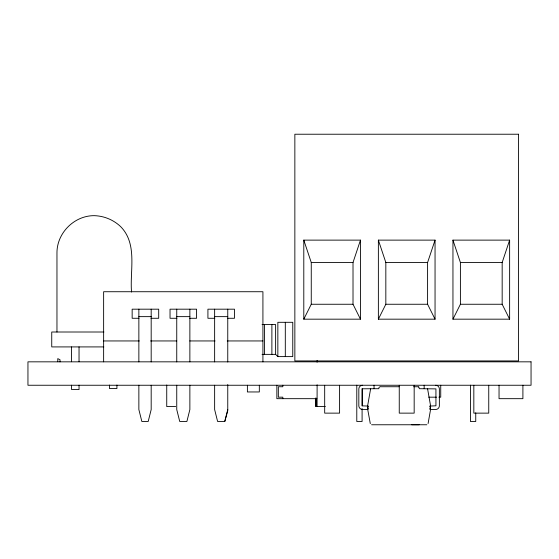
<?xml version="1.0" encoding="UTF-8"?>
<svg xmlns="http://www.w3.org/2000/svg" width="559" height="559" viewBox="0 0 559 559"><rect width="100%" height="100%" fill="white"/><g stroke="black" fill="none" stroke-linecap="round" stroke-linejoin="round"><path stroke-width="0.84" d="M367.633 405.757L370.638 388.701M428.096 423.54L430.57 409.481L430.57 406.037L435.936 405.799L435.929 388.882L419.383 388.701L418.768 387.024M214.635 385.242L214.635 409.558L217.612 421.493L224.774 421.493L227.758 409.558M224.774 421.493L227.758 410.648L227.758 384.578M360.478 319.175L353.015 304.257L353.015 262.499L360.478 240.125L303.796 240.125L303.796 319.175L360.478 319.175L360.478 240.125M435.049 319.175L427.593 304.257L427.593 262.499L435.049 240.125L378.373 240.125L378.373 319.175L435.049 319.175L435.049 240.125M509.626 319.175L502.171 304.257L502.171 262.499L509.626 240.125L452.951 240.125L452.951 319.175L509.626 319.175L509.626 240.125M368.667 409.202L367.836 407.623L368.667 406.037M429.536 406.037L430.36 407.623L429.536 409.202M303.796 319.175L311.258 304.257L311.258 262.499L303.796 240.125M378.373 319.175L385.829 304.257L385.829 262.499L378.373 240.125M452.951 319.175L460.406 304.257L460.406 262.499L452.951 240.125M379.847 386.814L378.988 387.534L378.813 388.701L362.316 388.798L362.274 405.848L367.633 406.051L367.633 409.481L362.56 409.481A3.731 3.731 0 0 1 358.829 405.757L358.829 388.973A3.731 3.731 0 0 1 362.56 385.249M426.852 424.756L371.574 424.77M311.258 262.499L353.015 262.499M385.829 262.499L427.593 262.499M460.406 262.499L502.171 262.499M311.258 304.257L353.015 304.257M385.829 304.257L427.593 304.257M460.406 304.257L502.171 304.257M138.863 316.639L151.182 316.639M176.749 316.639L189.871 316.639M214.635 316.639L227.758 316.639M139.002 318.281L132.155 318.281L132.155 309.183L158.7 309.183L158.7 318.281L150.993 318.281M176.889 318.281L170.034 318.281L170.034 309.183L196.586 309.183L196.586 318.281L189.732 318.281M214.775 318.281L207.92 318.281L207.92 309.183L234.466 309.183L234.466 318.281L227.618 318.281M262.052 324.541L275.615 324.541L275.615 354.371L277.851 356.607L292.762 356.607L292.762 322.305L277.851 322.305L277.851 356.607M103.897 332.004L51.742 332.004L51.742 346.915L103.785 346.915M103.632 340.948L139.317 340.948M150.63 340.948L176.749 340.948M189.801 340.948L215.047 340.948M227.233 340.948L262.919 340.948M262.052 354.371L275.615 354.371M380.309 386.737L399.098 386.737M413.625 386.737L417.894 386.737M428.718 397.176L436.502 397.176M438.941 397.176L440.737 397.176L440.737 385.249M316.869 398.672L276.852 398.672L276.852 385.249M175.68 406.575L166.736 406.575L166.736 385.025M315.919 406.575L315.919 397.917L315.884 406.575L325.366 406.575M430.57 409.481L435.643 409.481A3.731 3.731 0 0 0 439.374 405.757L439.374 388.973A3.731 3.731 0 0 0 435.643 385.249M418.356 386.814L418.761 387.017M367.78 409.796L370.296 423.624M427.565 388.701L430.57 405.757M522.903 385.249L522.903 398.672L499.04 398.672L499.04 385.249M488.748 385.298L488.748 413.136L473.829 413.136L473.829 385.298M475.744 412.842L475.744 421.493L470.433 421.493L470.433 385.179M424.155 385.249L424.155 388.68M419.166 424.77L411.71 424.77M414.17 385.298L414.17 413.136L399.252 413.136L399.252 385.298M374.041 385.249L374.041 388.68M362.092 388.638L362.092 405.925M362.092 408.524L362.092 421.493L356.782 421.493L356.782 385.179M339.592 385.298L339.592 413.136L324.681 413.136L324.681 385.298M317.114 360.436L317.079 362.197M317.114 384.809L317.079 406.575M285.307 322.305L285.307 356.607M282.819 385.249L282.819 386.737L278.34 386.737L278.34 397.176L282.819 397.176L282.819 398.672M271.884 324.541L271.884 354.371M264.428 324.541L264.428 354.371M262.919 361.834L262.919 291.728L103.632 291.728L103.632 361.834M259.327 385.249L259.327 391.957L247.392 391.957L247.392 385.249M227.758 309.183L227.758 361.98M214.635 309.183L214.635 361.883M189.871 309.183L189.871 361.883M189.871 385.242L189.871 409.558L186.888 421.493L179.732 421.493L176.749 409.558L176.749 385.242M176.749 309.183L176.749 361.883M151.182 309.183L151.182 361.883M151.182 385.263L151.182 409.558L148.198 421.493L141.846 421.493L138.863 409.558L138.863 385.242M138.863 309.183L138.863 361.883M131.533 292.043C129.737 270.465 137.78 243.962 120.611 226.584C113.456 219.827 104.086 215.949 94.247 215.662C74.291 215.536 56.836 232.998 56.962 252.954L56.962 332.004M116.915 385.074L116.915 388.54L109.459 388.54L109.459 385.074M79.036 346.915L79.036 361.708M79.036 385.207L79.036 389.56L71.573 389.56L71.573 385.207M71.573 346.915L71.573 361.708M60.016 361.876L60.016 359.744L57.78 358.626L57.78 361.715M518.577 134.23L294.852 134.23L294.852 360.932L518.577 360.932L518.577 134.23M531.05 361.834L27.95 361.834L27.95 385.249L531.05 385.249L531.05 361.834"/></g></svg>
